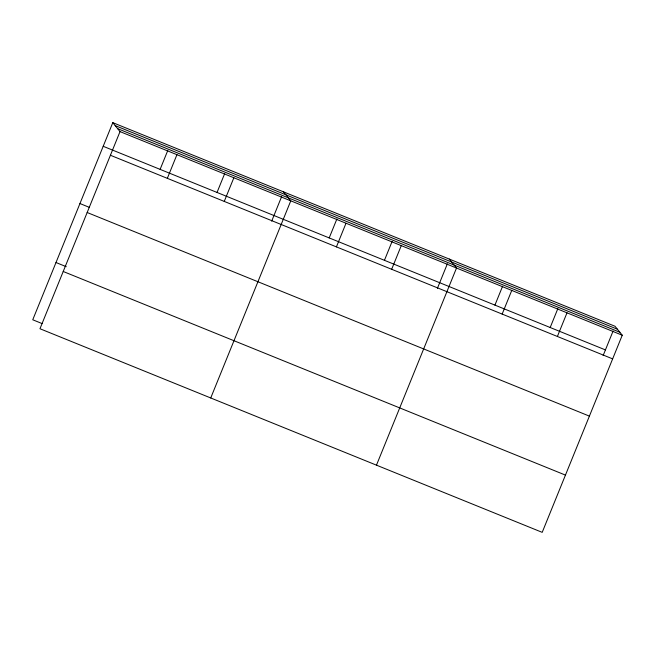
<?xml version="1.0" encoding="UTF-8"?>
<svg xmlns="http://www.w3.org/2000/svg" width="655" height="655" viewBox="0 0 655 655"><rect width="100%" height="100%" fill="white"/><g stroke="black" fill="none" stroke-linecap="round" stroke-linejoin="round"><path stroke-width="0.98" d="M112.799 122.649L120.021 131.606L39.971 328.736L542.201 532.351L622.25 335.221L615.029 326.264L112.799 122.649L32.75 319.779L42.084 323.562M160.115 169.375L167.795 150.453M167.336 178.34L176.94 154.686M217.034 192.447L224.714 173.526M224.256 201.412L233.86 177.759M271.669 221.161L281.634 196.606M210.73 397.97L290.779 200.839L283.558 191.874M329.195 237.921L336.883 218.999M336.416 246.886L346.02 223.232M384.444 260.322L392.124 241.4M391.665 269.287L401.269 245.633M437.401 288.347L447.373 263.801M376.469 465.165L456.51 268.034L449.289 259.069M494.934 305.115L502.614 286.194M502.156 314.081L511.76 290.427M550.184 327.516L557.864 308.595M557.397 336.474L567.001 312.828M603.14 355.542L613.113 330.988M115.182 125.604L617.411 329.219M117.638 128.65L619.867 332.265M120.021 131.606L622.25 335.221M103.195 146.294L605.425 349.909M110.417 155.26L612.646 358.875M79.943 203.541L89.276 207.332M87.164 212.507L589.402 416.121M55.994 262.524L66.261 266.691M63.216 271.489L565.453 475.104"/></g></svg>
